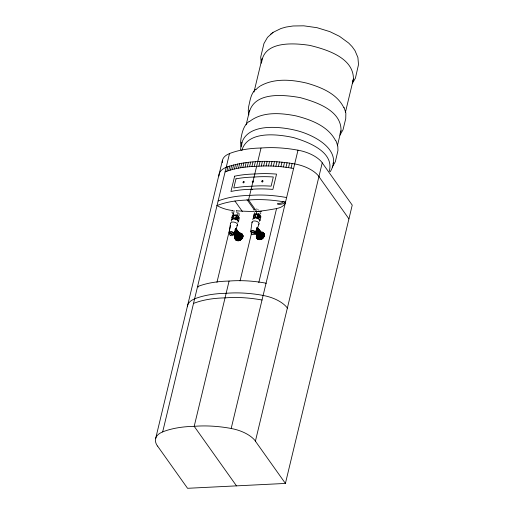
<?xml version="1.0" encoding="UTF-8"?>
<svg xmlns="http://www.w3.org/2000/svg" width="514" height="514" viewBox="0 0 514 514"><rect width="100%" height="100%" fill="white"/><g stroke="black" fill="none" stroke-linecap="round" stroke-linejoin="round"><path stroke-width="0.77" d="M239.241 233.093C249.997 234.866 232.334 246.489 235.309 235.708M234.166 234.423L236.177 237.596L236.189 236.826M236.215 237.738C237.796 241.355 243.745 235.932 239.858 234.384M235.92 239.742C239.447 243.572 246.206 235.881 240.976 233.298M260.502 232.058C271.533 233.028 254.571 245.673 256.704 234.879M262.429 237.796L262.84 238.367C260.527 240.893 256.229 239.543 256.319 236.112M257.758 235.598C257.283 240.803 265.982 235.431 261.382 233.317M240.636 149.831C241.509 121.767 279.783 125.994 298.236 130.974C314.902 135.58 343.339 150.441 330.213 171.753M241.702 145.186L241.953 142.237M261.754 61.641C264.742 40.741 294.381 43.06 309.724 45.38C326.518 49.44 353.728 57.761 353.414 79.047L345.402 112.399M260.72 214.017L260.669 212.68M229.173 232.643L230.49 223.301M250.703 231.57L252.021 222.228M241.773 150.589C247.581 130.248 277.791 134.205 293.545 137.579C308.021 141.896 334.781 151.926 329.217 171.515M249.393 111.795C255.182 91.466 284.146 94.801 300.202 97.621C316.123 101.978 341.598 110.433 341.013 130.691L337.364 145.886M263.945 235.489L264.35 236.067L264.042 234.994M239.113 215.565L239.016 213.278M155.633 438.615L222.453 160.304M225.093 171.907L226.854 171.246L227.953 166.658C249.406 159.918 272.683 160.265 294.695 163.915A27.236 13.782 13.5 0 1 319.014 176.623M226.854 171.246L228.666 170.629L229.771 166.041M228.666 170.629L230.535 170.044L231.641 165.457M230.535 170.044L232.463 169.504L233.568 164.917M232.463 169.504L234.442 169.003L235.541 164.416M246.148 124.767L249.611 110.337M254 92.045L262.012 58.692M234.635 176.193L230.959 191.484A83.326 42.167 13.5 0 1 251.108 189.3A83.326 42.167 13.5 0 1 272.883 189.403L276.551 174.111A83.326 42.167 13.5 0 0 254.783 174.008A83.326 42.167 13.5 0 0 234.635 176.193M234.442 169.003L236.466 168.547L237.571 163.96M236.466 168.547L238.547 168.129L239.646 163.542M238.547 168.129L240.668 167.757L241.766 163.169M240.668 167.757L242.833 167.429L243.932 162.842M232.257 219.735A1.87 0.81 87.2 0 1 231.853 217.66L232.463 215.096L237.346 214.852L239.389 217.737L238.509 221.405L237.147 219.484A1.87 0.81 87.2 0 1 236.736 217.416L237.346 214.852M216.947 282.359L230.6 225.473M232.656 219.144A1.87 0.81 87.2 0 1 232.501 217.628L232.964 215.674L236.543 215.501L236.074 217.448L236.729 217.416M233.035 215.34L234.159 210.663M242.833 167.429L245.037 167.14L246.142 162.552M243.463 182.798A0.726 0.514 -40.5 0 0 244.227 181.827A0.726 0.514 -40.5 0 0 243.135 181.943A0.726 0.514 -40.5 0 0 243.463 182.798L243.758 181.577M245.037 167.14L247.285 166.896L248.384 162.308M247.285 166.896L249.566 166.697L250.671 162.109M249.566 166.697L251.886 166.542L252.991 161.955M251.886 166.542L254.237 166.433L255.336 161.846M229.083 281.055L194.202 426.331L236.485 485.865M322.317 162.861A27.236 13.782 13.5 0 0 297.998 150.191A83.114 42.058 13.5 0 0 261.028 148.019L248.538 200.004L256.724 211.53L256.165 213.869M254.237 166.433L258.928 166.195L260.026 161.608M258.928 166.195L261.273 166.073L262.371 161.486M261.273 166.073L263.643 165.996L264.742 161.409M253.646 218.418A1.87 0.81 87.2 0 1 253.376 216.587L253.987 214.023L258.87 213.785L260.919 216.664L260.039 220.333L259.384 220.365M262.23 181.866L262.519 180.645M263.643 165.996L266.046 165.964L267.145 161.377M254.237 218.238A1.87 0.81 87.2 0 1 254.032 216.555L254.494 214.608L258.073 214.428L257.604 216.375A1.87 0.81 87.2 0 0 258.022 218.456L258.671 218.411L260.039 220.333M240.07 280.888L251.674 232.572M266.046 165.964L268.475 165.977L269.574 161.39M258.671 218.424A1.87 0.81 87.2 0 1 258.259 216.349L258.87 213.785M268.475 165.977L270.923 166.028L272.022 161.441M270.923 166.028L273.39 166.131L274.495 161.544M273.39 166.131L275.883 166.273L276.982 161.685M275.883 166.273L278.389 166.465L279.487 161.871M278.389 166.465L280.901 166.697L282.006 162.109M280.901 166.697L283.432 166.966L284.531 162.379M283.432 166.966L285.964 167.288L287.069 162.7M258.786 282.591L276.564 208.555A217.608 110.118 13.5 0 1 256.724 211.53A217.608 110.118 13.5 0 1 255.49 211.517M285.964 167.288L288.508 167.648L289.607 163.06M288.508 167.648L291.053 168.052L292.151 163.465M297.998 150.152L231.184 428.464A83.114 42.058 13.5 0 0 194.208 426.331A83.114 42.058 13.5 0 0 162.681 431.869L229.501 153.558A83.114 42.058 13.5 0 1 261.028 148.019M285.411 483.43L352.231 205.118L322.227 162.861L255.407 441.179L285.411 483.43L187.559 488.3L157.554 446.049M353.414 79.047L352.437 81.835M341.013 130.691L340.037 133.486M332.956 164.011L333.355 162.591M234.435 233.819L237.513 224.862M255.966 232.746L259.037 223.789M236.106 217.152L235.643 216.837L235.643 217.171M238.098 218.81L237.603 218.264A0.745 0.321 87.2 0 1 237.719 217.615L238.091 217.666M238.425 218.797L237.924 218.244A0.745 0.321 87.2 0 1 238.046 217.595L238.541 218.148M259.628 217.737L259.127 217.191M262.648 237.596L263.052 238.175L263.451 237.744L263.039 237.172M352.302 83.525L355.405 78.16L358.509 64.565L357.898 57.484L354.994 50.635L352.18 46.703L348.71 43.086L339.497 36.327L329.853 31.63L317.035 27.692L303.78 25.822L293.064 25.983L286.08 27.056L281.017 28.488L273.05 32.382L267.518 37.349L263.958 43.51L260.701 57.067L261.26 63.248M339.902 135.169L343.005 129.811L345.742 118.638L345.864 113.112L344.084 107.471M332.243 167.069L335.346 161.711L337.949 150.544L337.794 146.239L336.066 140.887M255.497 89.436C250.665 93.901 250.048 100.917 248.583 106.906L248.23 110.857L248.866 114.892M255.908 89.77L256.64 88.967M257.006 88.569L258.266 87.431M248.975 121.49C243.578 125.538 242.01 132.541 240.925 138.806L240.571 142.757L241.207 146.792M249.406 121.606C262.346 111.371 280.58 112.9 295.826 115.849C310.976 119.666 328.138 126.078 335.681 140.823M270.724 34.13L271.643 33.442M272.157 33.057L273.05 32.382M258.741 87.078L259.692 86.365M257.591 216.111L257.026 215.796L257.263 216.131M260.212 86.037C274.225 77.993 291.566 79.586 306.71 83.114C320.999 87.181 337.178 93.67 343.937 107.927M226.199 167.32L227.953 166.658M255.13 211.607L261.504 211.293M231.846 217.66L232.501 217.628M253.376 216.587L254.025 216.555M257.604 216.375L258.259 216.343M237.147 219.484L236.491 219.517A1.87 0.81 87.2 0 1 236.08 217.448M256.48 209.057L256.981 209.069M251.108 189.3L252.682 189.39M291.053 168.052L293.597 168.502M255.169 215.809L255.516 216.298A0.655 0.334 13.5 0 1 255.175 216.42M238.367 216.645L238.714 217.133A0.655 0.334 13.5 0 1 238.374 217.255M233.645 216.882L233.986 217.371A0.655 0.334 13.5 0 1 233.645 217.486M263.843 233.44L264.305 234.185L263.277 232.707M257.077 227.291L262.982 234.879M235.463 228.274L240.918 235.116M235.746 228.653L240.989 235.239M257.366 227.721L262.063 233.626M257.27 227.651L262.577 234.3M235.797 228.762L241.047 235.373M235.74 228.717L240.417 234.615M257.36 227.805L262.622 234.442M257.161 227.586L262.654 234.583M235.63 228.659L241.092 235.508M235.862 228.993L241.13 235.656M257.045 227.535L257.97 228.711M258.895 229.886L261.677 233.407M257.411 228.043L262.68 234.731M235.515 228.608L236.44 229.777M237.372 230.953L240.154 234.48M235.881 229.115L241.15 235.797M257.379 228.075L261.536 233.356M257.418 228.171L262.686 234.879M235.887 229.238L241.162 235.952M257.251 228.043L259.551 230.972M257.418 228.3L262.686 235.033M235.727 229.109L241.156 236.106M257.116 228.017L258.028 229.186M235.592 229.083L236.504 230.259M257.405 228.428L262.673 235.194M235.875 229.501L241.143 236.267M257.379 228.563L262.648 235.354M235.855 229.629L241.117 236.421M257.347 228.691L262.609 235.515M235.823 229.764L241.079 236.581M256.833 228.203L262.558 235.675M235.778 229.899L241.027 236.742M256.782 228.338L262.905 236.408M235.727 230.034L241.374 237.481M256.717 228.467L262.423 235.99M235.669 230.163L240.893 237.063M256.653 228.589L262.339 236.144M235.598 230.291L240.809 237.217M256.576 228.717L262.243 236.299M235.046 229.79L241.124 237.95M256.961 229.475L262.14 236.453M234.962 229.912L240.61 237.519M256.865 229.591L262.024 236.594M235.335 230.664L240.494 237.667M256.762 229.713L261.902 236.736M235.232 230.78L240.372 237.809M256.653 229.822L261.767 236.87M235.123 230.895L240.244 237.943M256.537 229.931L261.632 236.999M235.007 230.998L240.102 238.072M256.415 230.028L261.485 237.121M235.348 231.743L239.954 238.188M318.924 176.623L348.929 218.88M246.99 199.586L254.372 209.982M254.494 214.608L256.133 216.908M262.917 232.437L263.509 233.144M263.965 233.825L264.376 234.403M262.718 232.322L263.123 232.9M264.016 234.043L264.427 234.622M262.506 232.225L262.911 232.803M264.055 234.275L264.466 234.853M264.067 234.512L264.479 235.084M262.281 232.148L262.693 232.72M264.067 234.75L264.472 235.328M262.05 232.084L262.455 232.656M261.806 232.032L262.217 232.611M264.003 235.239L264.414 235.817M263.868 235.74L264.273 236.311M263.772 235.984L264.177 236.562M263.656 236.234L264.067 236.806M263.528 236.472L263.791 237.288L263.38 236.71M263.219 236.941L263.624 237.519M262.847 237.384L263.258 237.963M262.204 237.982L262.609 238.56M261.967 238.155L262.378 238.734M261.722 238.323L262.127 238.894M234.911 200.993L242.3 211.395M261.465 238.47L261.877 239.049M261.208 238.605L261.62 239.183M260.945 238.727L261.356 239.306M260.675 238.83L261.086 239.408M260.405 238.92L260.816 239.498M259.872 238.425L255.593 231.949M260.135 238.997L260.547 239.569M259.384 238.367L255.599 232.553M259.866 239.049L260.27 239.627M259.236 238.329L255.471 232.514M259.596 239.087L260 239.665M259.326 239.113L259.737 239.691M256.499 235.367L256.904 235.945M259.062 239.119L259.474 239.691M256.422 235.618L256.827 236.196M258.805 239.106L259.217 239.678M256.357 235.868L256.769 236.44M258.555 239.074L258.966 239.652M258.317 239.023L258.722 239.601M256.293 236.356L256.704 236.935M258.079 238.959L258.491 239.537M256.293 236.601L256.704 237.172M256.306 236.832L256.717 237.41M257.855 238.881L258.266 239.46M256.345 237.063L256.749 237.635M257.642 238.785L258.054 239.357M256.396 237.282L256.807 237.86M257.257 238.541L257.855 239.248M256.467 237.494L257.495 238.978M236.691 212.044L237.667 213.419M232.938 213.657L231.795 211.999M232.964 215.674L234.191 217.403M241.901 233.934L242.685 235.059M241.574 233.639L242.152 234.352M242.364 234.686L242.846 235.47M241.387 233.51L241.798 234.082M242.492 235.116L242.897 235.695M241.188 233.395L241.599 233.973M242.524 235.348L242.936 235.92M242.544 235.579L242.949 236.157M240.751 233.215L241.162 233.793M242.537 235.823L242.949 236.395M240.52 233.15L240.931 233.729M242.518 236.067L242.923 236.639M240.276 233.105L240.687 233.684M242.473 236.311L242.884 236.89M240.025 233.073L240.436 233.652M242.415 236.562L242.826 237.134M239.768 233.06L240.179 233.639M242.338 236.806L242.743 237.384M242.242 237.057L242.653 237.635M242.126 237.301L242.537 237.879M241.998 237.545L242.409 238.123M241.85 237.783L242.261 238.361M241.689 238.014L242.1 238.592M241.509 238.239L241.921 238.817M241.323 238.457L241.728 239.036M241.117 238.669L241.529 239.241M240.899 238.869L241.31 239.44M240.674 239.055L241.085 239.627M240.436 239.228L240.848 239.807M240.192 239.395L240.603 239.967M239.942 239.543L240.346 240.122M239.678 239.678L240.089 240.256M239.383 239.318L234.519 232.206M239.415 239.8L239.826 240.372M239.145 239.903L239.556 240.481M238.875 239.993L239.286 240.571M238.342 239.498L234.069 233.022M238.605 240.064L239.016 240.642M237.86 239.44L234.069 233.626M238.335 240.122L238.747 240.7M237.706 239.395L233.941 233.587M238.066 240.16L238.477 240.738M237.796 240.186L238.207 240.758M237.539 240.186L237.943 240.764M234.892 236.691L235.303 237.269M237.282 240.173L237.686 240.751M234.834 236.941L235.239 237.513M237.031 240.147L237.436 240.719M234.789 237.185L235.2 237.764M236.787 240.096L237.198 240.674M234.769 237.429L235.174 238.008M236.549 240.032L236.96 240.61M234.763 237.667L235.174 238.245M236.331 239.954L236.736 240.526M234.782 237.905L235.187 238.483M236.119 239.858L236.524 240.43M234.814 238.13L235.226 238.708M234.866 238.355L235.348 239.145M235.733 239.614L236.138 240.192M235.026 238.772L235.971 240.051M256.287 230.124L261.33 237.23M235.219 231.84L239.8 238.303M256.158 230.208L261.176 237.339M234.628 231.281L239.646 238.412M256.023 230.291L261.009 237.436M234.493 231.364L239.479 238.509M256.338 231.017L260.842 237.519M234.808 232.084L239.312 238.592M256.19 231.082L260.675 237.603M234.66 232.155L239.145 238.669M256.043 231.139L260.502 237.667M256.338 231.84L260.328 237.725M234.814 232.913L238.798 238.798M259.621 216.593L259.242 216.542A0.745 0.321 87.2 0 0 259.127 217.191M256.19 231.878L260.148 237.77M234.66 232.951L238.624 238.843M255.599 231.255L259.975 237.809M234.512 232.983L238.451 238.881M255.888 231.936L259.801 237.834M234.358 233.003L238.271 238.907M255.741 231.949L259.628 237.847M234.211 233.015L238.104 238.92M255.882 232.598L259.294 237.841M233.921 233.015L237.77 238.914M255.741 232.579L259.133 237.821M234.211 233.652L237.603 238.894M255.664 232.932L257.675 236.074M255.342 232.469L258.683 237.699M234.14 233.998L236.151 237.14M234.23 234.198L237.153 238.772M255.22 232.418L258.548 237.635M236.144 237.301L234.133 234.146L237.018 238.708M255.67 233.215L257.681 236.376M255.111 232.354L258.42 237.564M233.992 234.076L236.89 238.637M255.002 232.283L258.298 237.481M255.317 232.848L258.189 237.391M233.786 233.921L236.768 238.554M255.362 232.97L258.086 237.288M255.419 233.086L257.996 237.179M233.697 233.831L236.556 238.361M254.539 212.719L254.706 213.374M238.278 212.873A1.799 0.777 87.2 0 1 238.361 213.014M232.36 210.984A1.793 0.906 13.5 0 1 232.591 210.817M232.919 210.708A1.793 0.906 13.5 0 1 233.112 210.669M236.292 210.791A1.793 0.906 13.5 0 1 236.691 210.978M237.725 216.561A0.655 0.334 13.5 0 1 238.348 216.619M253.91 218.257A2.686 1.362 13.5 0 1 256.576 217.55A2.686 1.362 13.5 0 1 259.127 219.253M252.862 219.645A3.585 1.812 13.5 0 1 256.827 218.109A3.585 1.812 13.5 0 1 259.319 221.309M252.13 222.703A3.585 1.812 13.5 0 1 255.869 221.11A3.585 1.812 13.5 0 1 258.786 224.188M258.587 224.367A3.585 1.812 13.5 0 1 258.336 224.515M251.584 232.791A2.686 1.362 13.5 0 1 251.59 230.735A2.686 1.362 13.5 0 1 255.471 231.628A2.686 1.362 13.5 0 1 254.687 233.504M251.597 232.097A1.902 0.964 13.5 0 1 253.383 231.101A1.902 0.964 13.5 0 1 255.085 232.739A1.902 0.964 13.5 0 1 252.104 232.585M256.904 218.598A2.686 1.362 13.5 0 1 257.218 218.707M259.808 211.8A1.799 0.777 87.2 0 1 259.891 211.948M253.813 210.014A1.793 0.906 13.5 0 1 254.122 209.751M257.816 209.718A1.793 0.906 13.5 0 1 258.394 210.014M259.904 216.182A0.655 0.334 13.5 0 0 260.245 216.06L259.898 215.578A0.655 0.334 13.5 0 0 259.249 215.488M238.573 218.187A0.745 0.321 87.2 0 1 238.451 218.835M232.36 219.671A2.686 1.362 13.5 0 1 234.725 218.572A2.686 1.362 13.5 0 1 237.596 220.32M231.628 221.193A3.585 1.812 13.5 0 1 234.866 219.08A3.585 1.812 13.5 0 1 237.796 222.376M230.535 223.539A3.585 1.812 13.5 0 1 234.557 222.234A3.585 1.812 13.5 0 1 237.256 225.261M237.057 225.434A3.585 1.812 13.5 0 1 236.813 225.588M230.06 233.864A2.686 1.362 13.5 0 1 230.516 231.711A2.686 1.362 13.5 0 1 234.397 233.317A2.686 1.362 13.5 0 1 231.538 234.474M230.002 233.041A1.902 0.964 13.5 0 1 232.007 232.199A1.902 0.964 13.5 0 1 233.529 233.844A1.902 0.964 13.5 0 1 230.574 233.658M235.046 219.581A2.686 1.362 13.5 0 1 235.688 219.78M157.464 446.049A27.236 13.782 13.5 0 1 162.739 431.914M193.515 303.414A83.114 42.058 13.5 0 1 225.048 297.882A83.114 42.058 13.5 0 1 262.024 300.009M187.385 306.749A27.236 13.782 13.5 0 1 194.684 298.872M222.279 162.687A27.236 13.782 13.5 0 1 229.559 153.596M194.62 298.827A83.114 42.058 13.5 0 1 226.147 293.295A83.114 42.058 13.5 0 1 263.123 295.421M198.269 287.018A21.44 10.852 13.5 0 1 197.543 286.606A83.114 42.058 13.5 0 1 229.083 281.062A83.114 42.058 13.5 0 1 266.059 283.188A21.44 10.852 13.5 0 1 265.976 283.651M218.945 176.045A27.236 13.782 13.5 0 1 226.256 167.358M217.011 205.549A83.114 42.058 13.5 0 1 248.545 200.01A83.114 42.058 13.5 0 1 285.521 202.137A21.44 10.852 13.5 0 1 276.545 208.536M232.347 210.483A21.44 10.852 13.5 0 1 216.998 205.561M218.116 200.961A83.114 42.058 13.5 0 1 249.643 195.423A83.114 42.058 13.5 0 1 286.619 197.549M254.25 211.505A217.608 110.118 13.5 0 1 236.697 210.83M231.184 428.509A27.236 13.782 13.5 0 1 255.497 441.173M263.123 295.466A27.236 13.782 13.5 0 1 287.435 308.13M285.019 201.719A8.956 4.53 13.5 0 1 277.637 204.302M283.285 201.276A7.164 3.624 13.5 0 1 277.38 203.345M235.977 178.833L233.774 188.015A83.345 42.174 13.5 0 1 251.847 186.241A83.345 42.174 13.5 0 1 271.109 186.152L273.313 176.977A83.345 42.174 13.5 0 0 254.044 177.067A83.345 42.174 13.5 0 0 235.977 178.833M259.641 216.439L259.57 216.522A0.745 0.321 87.2 0 0 259.454 217.171L259.949 217.724A0.745 0.321 87.2 0 0 260.071 217.075L259.641 216.439M251.821 234.166A1.902 0.964 13.5 0 0 254.828 234.076A1.902 0.964 13.5 0 0 252.303 232.572A1.902 0.964 13.5 0 0 251.821 234.166M230.291 235.239A1.902 0.964 13.5 0 0 233.298 235.149A1.902 0.964 13.5 0 0 230.78 233.639A1.902 0.964 13.5 0 0 230.291 235.239M252.284 181.673A0.726 0.559 -32.5 0 0 252.798 182.264A0.726 0.527 -38.1 0 0 253.582 181.609A0.726 0.527 -38.1 0 0 253.094 181.044A0.726 0.559 -32.5 0 0 252.284 181.673M262.224 181.866A0.726 0.565 -29.7 0 0 263.027 180.954A0.726 0.565 -29.7 0 0 261.857 180.954A0.726 0.565 -29.7 0 0 262.224 181.866"/></g></svg>
